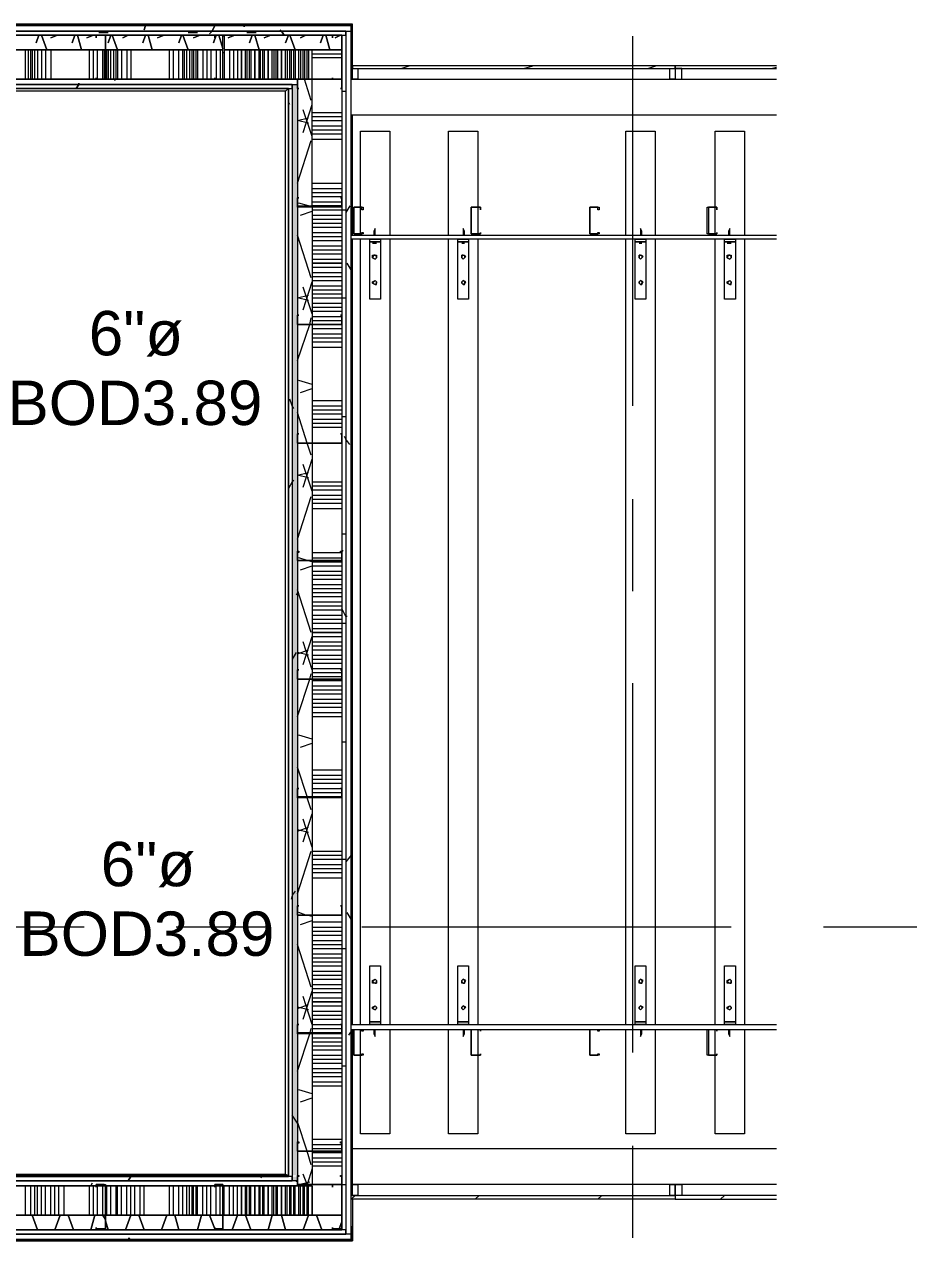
# Model space of a CAD drawing. Header units: metres. Extents: x 29 to 268, y -7 to 151.
# Drawn here: x 90.62 to 93.685, y 42.131 to 46.311 of the extents above; entities that cross this region are included whole.
import ezdxf

# ---------------------------------------------------------------- set-up
doc = ezdxf.new("R2010")
doc.units = ezdxf.units.M
doc.layers.add('PDF2_Geometry', color=7, linetype='Continuous', true_color=0xaaaaaa)
doc.layers.add('PDF2_Solid Fills', color=7, linetype='Continuous', true_color=0xffffff)
doc.layers.add('PDF2_Text', color=7, linetype='Continuous')
doc.styles.add('PDF Helvetica', font='')
doc.styles.get('PDF Helvetica').set_extended_font_data('Helvetica')

msp = doc.modelspace()

# ---------------------------------------------------------------- hatches: boundary and pattern name
at = {"layer": 'PDF2_Solid Fills', "lineweight": 0, "transparency": 33554559}
h = msp.add_hatch(color=256, dxfattribs=at)
h.paths.add_polyline_path([(91.5586, 42.355), (91.5586, 46.1042), (91.5403, 46.1042), (91.5403, 42.355)])
h.paths.add_polyline_path([(91.5586, 42.3505), (91.5403, 42.3505), (91.5403, 42.3367), (91.5586, 42.3367)])

# ---------------------------------------------------------------- linework, layer by layer
at = {"layer": 'PDF2_Geometry', "lineweight": 0}
for points in [[(88.9278, 46.306), (88.6344, 46.306), (88.9278, 46.306), (88.9278, 46.3106), (88.6299, 46.3106), (88.6344, 46.306), (88.639, 46.306), (91.742, 46.306), (91.742, 46.1226), (93.204, 46.1226)], [(91.7466, 46.1684), (91.7466, 46.1593), (92.8558, 46.1593), (92.8558, 46.1684), (91.7466, 46.1684), (91.7466, 46.3106), (89.9407, 46.3106), (89.9407, 46.306), (88.9278, 46.306), (88.9278, 46.3106), (88.6299, 46.3106), (88.6344, 46.306), (88.6344, 46.2876), (88.639, 46.2876)], [(91.742, 46.306), (88.6344, 46.306), (91.742, 46.306)], [(88.6528, 46.2876), (91.7236, 46.2876), (91.7236, 46.2738), (91.7236, 46.0905), (91.7236, 42.355), (91.7236, 42.1672), (91.7236, 42.1534), (88.6528, 42.1534)], [(88.6666, 46.2738), (91.7099, 46.2738), (88.6666, 46.2738)], [(91.742, 42.1809), (91.742, 42.1351), (91.742, 42.1534), (91.742, 42.355), (91.742, 46.0905), (91.742, 46.2876), (91.742, 46.306), (89.9407, 46.306)], [(91.742, 46.0905), (91.742, 46.2876)], [(91.742, 46.2876), (91.742, 46.2876)], [(90.8666, 46.2647), (90.8666, 46.2647)], [(91.2745, 46.2647), (91.2745, 46.2647)], [(91.6778, 46.2647), (91.6778, 46.2647)], [(92.7093, 46.2693), (92.7093, 44.9997)], [(91.302, 46.2234), (90.8986, 46.2234), (90.4907, 46.2234), (90.037, 46.2234), (89.6794, 46.2234), (89.2761, 46.2234)], [(90.8666, 46.1226), (90.4907, 46.1226), (90.8666, 46.1226), (90.4907, 46.1226), (90.4907, 46.2234)], [(90.6236, 46.1226), (90.6236, 46.2234)], [(90.6328, 46.2234), (90.6328, 46.1226)], [(90.642, 46.1226), (90.642, 46.2234)], [(90.6466, 46.2234), (90.6466, 46.1226)], [(90.6557, 46.1226), (90.6557, 46.2234)], [(90.6649, 46.2234), (90.6649, 46.1226)], [(90.6786, 46.2234), (90.6786, 46.1226)], [(90.6924, 46.2234), (90.6924, 46.1226)], [(90.7108, 46.2234), (90.7108, 46.1226)], [(90.8436, 46.1226), (90.8436, 46.2234)], [(90.8574, 46.1226), (90.8574, 46.2234)], [(90.8712, 46.1226), (90.8712, 46.2234)], [(90.8895, 46.1226), (90.8895, 46.2234)], [(90.894, 46.2234), (90.894, 46.1226)], [(90.9032, 46.1226), (90.9032, 46.2234)], [(90.9078, 46.2234), (90.9078, 46.1226)], [(90.917, 46.1226), (90.917, 46.2234)], [(90.9262, 46.2234), (90.9262, 46.1226)], [(90.9353, 46.1226), (90.9353, 46.2234)], [(90.9399, 46.2234), (90.9399, 46.1226)], [(90.9536, 46.2234), (90.9536, 46.1226)], [(90.972, 46.2234), (90.972, 46.1226)], [(90.9858, 46.2234), (90.9858, 46.1226)], [(91.1186, 46.1226), (91.1186, 46.2234)], [(91.1324, 46.1226), (91.1324, 46.2234)], [(91.1508, 46.1226), (91.1508, 46.2234)], [(91.1645, 46.1226), (91.1645, 46.2234)], [(91.169, 46.2234), (91.169, 46.1226)], [(91.1782, 46.1226), (91.1782, 46.2234)], [(91.1874, 46.2234), (91.1874, 46.1226)], [(91.1966, 46.1226), (91.1966, 46.2234)], [(91.2012, 46.2234), (91.2012, 46.1226)], [(91.2103, 46.1226), (91.2103, 46.2234)], [(91.2149, 46.2234), (91.2149, 46.1226)], [(91.2332, 46.2234), (91.2332, 46.1226)], [(91.247, 46.2234), (91.247, 46.1226)], [(91.2608, 46.2234), (91.2608, 46.1226)], [(91.279, 46.2234), (91.279, 46.1226)], [(91.2928, 46.2234), (91.2928, 46.1226)], [(91.302, 46.1226), (91.609, 46.1226), (91.609, 46.2234), (91.3066, 46.2234), (91.7099, 46.2234)], [(91.7099, 45.6872), (91.609, 45.6872), (91.609, 46.0905), (91.609, 46.1226), (91.609, 46.2234), (91.7099, 46.2234), (91.609, 46.2234), (91.3066, 46.2234), (91.3066, 46.1226)], [(91.3249, 46.2234), (91.3249, 46.1226)], [(91.3386, 46.2234), (91.3386, 46.1226)], [(91.3524, 46.2234), (91.3524, 46.1226)], [(91.3799, 46.1226), (91.3799, 46.2234)], [(91.3845, 46.2234), (91.3845, 46.1226)], [(91.3936, 46.1226), (91.3936, 46.2234)], [(91.3982, 46.2234), (91.3982, 46.1226)], [(91.4258, 46.1226), (91.4258, 46.2234)], [(91.4303, 46.2234), (91.4303, 46.1226)], [(91.4395, 46.1226), (91.4395, 46.2234)], [(91.444, 46.2234), (91.444, 46.1226)], [(91.4578, 46.1226), (91.4578, 46.2234)], [(91.4716, 46.1226), (91.4716, 46.2234)], [(91.4762, 46.2234), (91.4762, 46.1226)], [(91.4853, 46.1226), (91.4853, 46.2234)], [(91.4899, 46.2234), (91.4899, 46.1226)], [(91.5174, 46.1226), (91.5174, 46.2234)], [(91.522, 46.2234), (91.522, 46.1226)], [(91.5312, 46.1226), (91.5312, 46.2234)], [(91.5358, 46.2234), (91.5358, 46.1226)], [(91.5449, 46.1226), (91.5449, 46.2234)], [(91.5495, 46.2234), (91.5495, 46.1226)], [(91.5632, 46.1226), (91.5632, 46.2234)], [(91.5678, 46.2234), (91.5678, 46.1226)], [(91.577, 46.1226), (91.577, 46.2234)], [(91.5816, 46.2234), (91.5816, 46.1226)], [(91.5907, 46.1226), (91.5907, 46.2234)], [(91.5953, 46.2234), (91.5953, 46.1226)], [(91.609, 46.2097), (91.7099, 46.2097)], [(91.609, 46.196), (91.7099, 46.196)], [(91.9436, 46.1684), (91.9162, 46.1593)], [(92.3699, 46.1684), (92.3382, 46.1593)], [(92.7917, 46.1684), (92.764, 46.1593)], [(93.2038, 46.1684), (92.8558, 46.1684), (92.8558, 46.1593), (92.8558, 46.1226), (92.8787, 46.1226), (92.8787, 46.1593), (92.8558, 46.1593), (93.2038, 46.1593)], [(93.1858, 46.1593), (93.2038, 46.1639)], [(88.8361, 46.1226), (88.8224, 46.1226), (88.8224, 46.1042), (91.5586, 46.1042)], [(90.8666, 46.1272), (90.8666, 46.1272)], [(90.8986, 46.1226), (90.8986, 46.1226)], [(90.8986, 46.1226), (90.8986, 46.1226)], [(91.2745, 46.1226), (90.8986, 46.1226)], [(91.2745, 46.1272), (91.2745, 46.1272)], [(91.302, 46.1226), (91.302, 46.1226)], [(91.6778, 46.1272), (91.6778, 46.1272)], [(91.7099, 46.1226), (91.7099, 46.1226)], [(91.7099, 46.1226), (91.7099, 46.1226)], [(91.7099, 46.1226), (91.7099, 46.0905), (91.7099, 42.355), (91.7099, 42.3184)], [(89.9407, 46.0905), (91.5266, 46.0905), (91.5174, 46.0814), (89.9407, 46.0814), (89.9407, 46.0905), (91.5266, 46.0905), (88.8544, 46.0905), (88.8544, 44.4222), (88.6344, 44.4222), (88.6344, 44.0922), (88.639, 44.0922), (88.639, 42.1351), (88.6344, 42.1351), (88.6344, 44.0922)], [(91.5266, 42.355), (91.5266, 42.3505), (88.8544, 42.3505), (88.8544, 42.355), (88.8544, 44.0922), (88.8361, 44.0922), (88.8361, 44.4222), (88.8361, 46.0905), (88.8361, 46.1042), (91.5403, 46.1042), (91.5403, 46.0905), (91.5403, 42.355), (91.5403, 42.3505), (91.5403, 42.3367), (88.8361, 42.3367), (88.8361, 42.3505), (88.8361, 42.355), (88.8361, 44.0922), (88.8224, 44.0922)], [(91.5266, 42.3505), (91.5266, 42.355), (91.5266, 46.0905), (91.5266, 42.355), (88.8544, 42.355), (88.8544, 46.0905), (88.8544, 42.355), (88.859, 42.3596), (91.5174, 42.3596), (91.5174, 46.0814), (89.9407, 46.0814), (89.9407, 46.0905), (88.9278, 46.0905), (88.9278, 46.0814), (88.9278, 46.0905), (88.8544, 46.0905), (88.859, 46.0814), (88.8544, 46.0905), (88.9278, 46.0905)], [(88.8544, 46.0905), (91.5266, 46.0905), (88.8544, 46.0905)], [(91.5266, 46.0905), (91.5266, 46.0905)], [(91.5266, 46.0905), (91.5266, 46.0905)], [(91.5586, 46.0905), (91.5586, 45.7147)], [(91.5632, 46.0905), (91.5632, 46.0905)], [(91.7053, 46.0905), (91.7053, 46.0905)], [(91.609, 46.008), (91.7099, 46.008)], [(91.609, 45.9943), (91.7099, 45.9943)], [(91.609, 45.9805), (91.7099, 45.9805)], [(93.204, 45.9988), (91.742, 45.9988), (91.742, 45.5864), (93.204, 45.5864)], [(91.7466, 45.5864), (91.7466, 45.9988)], [(91.609, 45.9622), (91.7099, 45.9622)], [(91.609, 45.9484), (91.7099, 45.9484)], [(91.774, 45.591), (91.774, 45.6826), (91.774, 45.9438), (91.8749, 45.9438), (91.8749, 45.5864)], [(92.0766, 45.5864), (92.0766, 45.9438), (92.1774, 45.9438), (92.1774, 45.6826), (92.1774, 45.591)], [(92.6864, 45.5864), (92.6864, 45.9438), (92.7869, 45.9438), (92.7869, 45.5864)], [(92.9934, 45.591), (92.9934, 45.6826), (92.9934, 45.9438), (93.094, 45.9438), (93.094, 45.5864)], [(91.609, 45.9347), (91.7099, 45.9347)], [(91.609, 45.9164), (91.7099, 45.9164)], [(91.609, 45.7651), (91.7099, 45.7651)], [(91.609, 45.7468), (91.7099, 45.7468)], [(91.609, 45.733), (91.7099, 45.733)], [(91.5632, 45.7147), (91.5632, 45.7147)], [(91.609, 45.7193), (91.7099, 45.7193)], [(91.609, 45.701), (91.7099, 45.701)], [(91.7053, 45.7147), (91.7053, 45.7147)], [(91.5586, 45.6872), (91.5586, 45.6872)], [(91.5586, 45.6872), (91.5586, 45.3114)], [(91.609, 45.6826), (91.609, 45.2792), (91.609, 44.8714), (91.609, 44.468), (91.609, 44.0601), (91.609, 43.6568), (91.7099, 43.6568)], [(91.609, 45.6734), (91.7099, 45.6734)], [(91.609, 45.6551), (91.7099, 45.6551)], [(91.7099, 45.6872), (91.7099, 45.6872)], [(92.1866, 45.6734), (92.1866, 45.6734)], [(92.9982, 45.6734), (92.9982, 45.6734)], [(91.609, 45.6414), (91.7099, 45.6414)], [(91.609, 45.6276), (91.7099, 45.6276)], [(91.609, 45.6139), (91.7099, 45.6139)], [(91.8245, 45.5864), (91.8245, 45.6001), (91.8245, 45.6093), (91.8199, 45.6001), (91.8199, 45.5864)], [(92.1316, 45.5864), (92.1316, 45.6001), (92.127, 45.6093), (92.127, 45.6001), (92.127, 45.5864)], [(92.741, 45.5864), (92.741, 45.6001), (92.7363, 45.6093), (92.7363, 45.6001), (92.7363, 45.5864)], [(93.0434, 45.5864), (93.0434, 45.6001), (93.0434, 45.6093), (93.0393, 45.6001), (93.0393, 45.5864)], [(91.609, 45.5955), (91.7099, 45.5955)], [(91.609, 45.5818), (91.7099, 45.5818)], [(91.609, 45.568), (91.7099, 45.568)], [(93.204, 45.5726), (91.7466, 45.5726), (91.742, 45.5726), (91.742, 45.5864)], [(91.742, 45.5726), (91.742, 42.873)], [(91.7466, 42.873), (91.7466, 45.5726)], [(91.7512, 45.591), (91.7512, 45.591)], [(91.7512, 45.591), (91.7512, 45.591)], [(91.774, 42.873), (91.774, 45.5726)], [(91.8199, 45.5634), (91.8153, 45.5634)], [(91.8199, 45.6001), (91.8245, 45.6001)], [(91.8245, 45.6001), (91.8245, 45.6001)], [(91.829, 45.5634), (91.829, 45.5634)], [(91.8749, 45.5726), (91.8749, 42.873)], [(92.0766, 42.873), (92.0766, 45.5726)], [(92.1224, 45.5634), (92.1224, 45.5634)], [(92.127, 45.6001), (92.1316, 45.6001)], [(92.127, 45.6001), (92.127, 45.6001)], [(92.1362, 45.5634), (92.1316, 45.5634)], [(92.1774, 45.5726), (92.1774, 42.873)], [(92.1866, 45.5955), (92.1866, 45.5955)], [(92.5622, 45.591), (92.5622, 45.591)], [(92.5622, 45.591), (92.5622, 45.591)], [(92.6864, 42.873), (92.6864, 45.5726)], [(92.7323, 45.5634), (92.7323, 45.5634)], [(92.7363, 45.6001), (92.741, 45.6001)], [(92.7363, 45.6001), (92.7363, 45.6001)], [(92.7458, 45.5634), (92.741, 45.5634)], [(92.7869, 45.5726), (92.7869, 42.873)], [(92.9705, 45.591), (92.9705, 45.591)], [(92.9934, 42.873), (92.9934, 45.5726)], [(92.9982, 45.5955), (92.9982, 45.5955)], [(93.0393, 45.5634), (93.0346, 45.5634)], [(93.0393, 45.6001), (93.0434, 45.6001)], [(93.0434, 45.6001), (93.0434, 45.6001)], [(93.0481, 45.5634), (93.0481, 45.5634)], [(93.094, 45.5726), (93.094, 42.873)], [(91.609, 45.5497), (91.7099, 45.5497)], [(91.609, 45.536), (91.7099, 45.536)], [(91.609, 45.5222), (91.7099, 45.5222)], [(91.609, 45.5038), (91.7099, 45.5038)], [(91.609, 45.4764), (91.7099, 45.4764)], [(91.609, 45.458), (91.7099, 45.458)], [(91.609, 45.4443), (91.7099, 45.4443)], [(91.609, 45.4305), (91.7099, 45.4305)], [(91.609, 45.4122), (91.7099, 45.4122)], [(91.609, 45.3984), (91.7099, 45.3984)], [(91.609, 45.3847), (91.7099, 45.3847)], [(91.609, 45.371), (91.7099, 45.371)], [(91.609, 45.3526), (91.7099, 45.3526)], [(91.609, 45.3389), (91.7099, 45.3389)], [(91.609, 45.3251), (91.7099, 45.3251)], [(91.5586, 45.2792), (91.5586, 45.2792)], [(91.5586, 45.2792), (91.5586, 45.2792)], [(91.5586, 45.2792), (91.5586, 44.9034)], [(91.5632, 45.3114), (91.5632, 45.3114)], [(91.609, 45.3068), (91.7099, 45.3068)], [(91.609, 45.293), (91.7099, 45.293)], [(91.7053, 45.3114), (91.7053, 45.3114)], [(91.7099, 45.2792), (91.7099, 45.2792)], [(91.7099, 45.2792), (91.7099, 45.2792)], [(91.7099, 45.2792), (91.7099, 45.2792)], [(91.609, 45.2655), (91.7099, 45.2655)], [(91.609, 45.2472), (91.7099, 45.2472)], [(91.609, 45.2334), (91.7099, 45.2334)], [(91.609, 45.2197), (91.7099, 45.2197)], [(91.609, 45.2014), (91.7099, 45.2014)], [(91.609, 45.018), (91.7099, 45.018)], [(91.609, 44.9997), (91.7099, 44.9997)], [(91.609, 44.986), (91.7099, 44.986)], [(91.609, 44.9722), (91.7099, 44.9722)], [(91.609, 44.9538), (91.7099, 44.9538)], [(91.609, 44.9401), (91.7099, 44.9401)], [(91.5632, 44.9034), (91.5632, 44.9034)], [(91.609, 44.9264), (91.7099, 44.9264)], [(91.7053, 44.9034), (91.7053, 44.9034)], [(91.5586, 44.8759), (91.5586, 44.4955)], [(91.609, 44.7384), (91.7099, 44.7384)], [(91.609, 44.7246), (91.7099, 44.7246)], [(91.609, 44.7109), (91.7099, 44.7109)], [(91.609, 44.6926), (91.7099, 44.6926)], [(91.609, 44.6788), (91.7099, 44.6788)], [(91.609, 44.6651), (91.7099, 44.6651)], [(91.609, 44.6468), (91.7099, 44.6468)], [(92.7093, 44.6788), (92.7093, 44.3626)], [(91.609, 44.4955), (91.7099, 44.4955)], [(91.609, 44.4772), (91.7099, 44.4772)], [(91.5586, 44.468), (91.5586, 44.468)], [(91.5586, 44.468), (91.5586, 44.468)], [(91.5586, 44.468), (91.5586, 44.0922)], [(91.609, 44.4634), (91.7099, 44.4634)], [(91.609, 44.4496), (91.7099, 44.4496)], [(91.7099, 44.468), (91.7099, 44.468)], [(91.7099, 44.468), (91.7099, 44.468)], [(91.5586, 42.3367), (88.8224, 42.3367), (88.8224, 42.3184), (91.5586, 42.3184), (91.5586, 42.323), (91.5586, 42.3184), (91.609, 42.3184), (91.5586, 42.3184), (88.8224, 42.3184), (88.8224, 42.3367), (88.8224, 42.355), (88.8224, 44.0922), (88.8224, 44.4222), (88.8361, 44.4222)], [(91.609, 44.4314), (91.7099, 44.4314)], [(91.609, 44.4176), (91.7099, 44.4176)], [(91.609, 44.4038), (91.7099, 44.4038)], [(91.609, 44.3855), (91.7099, 44.3855)], [(91.609, 44.3718), (91.7099, 44.3718)], [(91.609, 44.358), (91.7099, 44.358)], [(91.609, 44.3443), (91.7099, 44.3443)], [(91.609, 44.3259), (91.7099, 44.3259)], [(91.609, 44.3122), (91.7099, 44.3122)], [(91.609, 44.2984), (91.7099, 44.2984)], [(91.609, 44.2801), (91.7099, 44.2801)], [(91.609, 44.2664), (91.7099, 44.2664)], [(91.609, 44.2526), (91.7099, 44.2526)], [(91.609, 44.2343), (91.7099, 44.2343)], [(91.609, 44.2068), (91.7099, 44.2068)], [(91.609, 44.1884), (91.7099, 44.1884)], [(91.609, 44.1746), (91.7099, 44.1746)], [(91.609, 44.1609), (91.7099, 44.1609)], [(91.609, 44.1426), (91.7099, 44.1426)], [(91.609, 44.1288), (91.7099, 44.1288)], [(91.609, 44.1151), (91.7099, 44.1151)], [(88.6666, 42.1672), (91.7099, 42.1672), (91.7099, 42.1717), (91.7099, 42.1672), (88.6666, 42.1672), (88.6528, 42.1672), (88.6528, 44.0922), (88.6666, 44.0922), (88.6666, 44.0601), (88.6666, 43.6568)], [(91.5586, 44.0647), (91.5586, 43.6843)], [(91.5632, 44.0922), (91.5632, 44.0922)], [(91.609, 44.0968), (91.7099, 44.0968)], [(91.609, 44.083), (91.7099, 44.083)], [(91.609, 44.0693), (91.7099, 44.0693)], [(91.7053, 44.0922), (91.7053, 44.0922)], [(91.609, 44.0555), (91.7099, 44.0555)], [(91.609, 44.0372), (91.7099, 44.0372)], [(91.609, 44.0234), (91.7099, 44.0234)], [(92.7093, 44.0464), (92.7093, 42.7768)], [(91.609, 44.0096), (91.7099, 44.0096)], [(91.609, 43.9914), (91.7099, 43.9914)], [(91.609, 43.9776), (91.7099, 43.9776)], [(91.609, 43.9639), (91.7099, 43.9639)], [(91.609, 43.9455), (91.7099, 43.9455)], [(91.609, 43.9318), (91.7099, 43.9318)], [(91.609, 43.7484), (91.7099, 43.7484)], [(91.609, 43.73), (91.7099, 43.73)], [(91.5632, 43.6843), (91.5632, 43.6843)], [(91.609, 43.7163), (91.7099, 43.7163)], [(91.609, 43.7026), (91.7099, 43.7026)], [(91.609, 43.6843), (91.7099, 43.6843)], [(91.7053, 43.6843), (91.7053, 43.6843)], [(91.5586, 43.6568), (91.5586, 43.6568)], [(91.5586, 43.6568), (91.5586, 43.2809)], [(91.609, 43.6705), (91.7099, 43.6705)], [(91.609, 43.6522), (91.609, 43.2488), (91.609, 42.8409), (91.609, 42.4376), (91.609, 42.355), (91.609, 42.323)], [(91.7099, 43.6568), (91.7099, 43.6568)], [(91.609, 43.4688), (91.7099, 43.4688)], [(91.609, 43.455), (91.7099, 43.455)], [(91.609, 43.4413), (91.7099, 43.4413)], [(91.609, 43.423), (91.7099, 43.423)], [(91.609, 43.4093), (91.7099, 43.4093)], [(91.609, 43.3955), (91.7099, 43.3955)], [(91.609, 43.3772), (91.7099, 43.3772)], [(91.5632, 43.2809), (91.5632, 43.2809)], [(91.7053, 43.2809), (91.7053, 43.2809)], [(91.5586, 43.2488), (91.5586, 43.2488)], [(91.5586, 43.2488), (91.5586, 43.2488)], [(91.5586, 43.2488), (91.5586, 42.873)], [(91.609, 43.2259), (91.7099, 43.2259)], [(91.7099, 43.2488), (91.7099, 43.2488)], [(91.7099, 43.2488), (91.7099, 43.2488)], [(90.8253, 43.2076), (89.5557, 43.2076)], [(91.4624, 43.2076), (91.1416, 43.2076)], [(91.609, 43.2076), (91.7099, 43.2076)], [(91.609, 43.1938), (91.7099, 43.1938)], [(91.609, 43.18), (91.7099, 43.18)], [(93.0481, 43.2076), (91.7786, 43.2076)], [(93.6852, 43.2076), (93.3646, 43.2076)], [(91.609, 43.1618), (91.7099, 43.1618)], [(91.609, 43.148), (91.7099, 43.148)], [(91.609, 43.1343), (91.7099, 43.1343)], [(91.609, 43.1159), (91.7099, 43.1159)], [(91.609, 43.1022), (91.7099, 43.1022)], [(91.609, 43.0884), (91.7099, 43.0884)], [(91.609, 43.0746), (91.7099, 43.0746)], [(91.609, 43.0563), (91.7099, 43.0563)], [(91.609, 43.0426), (91.7099, 43.0426)], [(91.609, 43.0288), (91.7099, 43.0288)], [(91.609, 43.0105), (91.7099, 43.0105)], [(91.609, 42.9968), (91.7099, 42.9968)], [(91.609, 42.983), (91.7099, 42.983)], [(91.609, 42.9647), (91.7099, 42.9647)], [(91.609, 42.9372), (91.7099, 42.9372)], [(91.609, 42.9188), (91.7099, 42.9188)], [(91.609, 42.905), (91.7099, 42.905)], [(91.609, 42.8913), (91.7099, 42.8913)], [(91.5586, 42.8455), (91.5586, 42.8455)], [(91.5586, 42.8455), (91.5586, 42.4697)], [(91.5632, 42.873), (91.5632, 42.873)], [(91.609, 42.873), (91.7099, 42.873)], [(91.609, 42.8593), (91.7099, 42.8593)], [(91.609, 42.8455), (91.7099, 42.8455)], [(91.7053, 42.873), (91.7053, 42.873)], [(91.7099, 42.8455), (91.7099, 42.8455)], [(93.204, 42.8547), (91.742, 42.8547), (91.742, 42.873), (91.7466, 42.873), (93.204, 42.873)], [(91.742, 42.8547), (91.742, 42.5109)], [(91.7466, 42.4467), (91.7466, 42.8547)], [(91.7512, 42.8547), (91.7512, 42.8547)], [(91.7512, 42.8547), (91.7512, 42.8547)], [(91.8749, 42.8547), (91.8749, 42.4972), (91.774, 42.4972), (91.774, 42.7676), (91.774, 42.8547)], [(91.7832, 42.8547), (91.7832, 42.8501), (91.7786, 42.8501), (91.7786, 42.8547)], [(91.8153, 42.8822), (91.8199, 42.8822)], [(91.8199, 42.8547), (91.8199, 42.8409), (91.8245, 42.8318), (91.8245, 42.8409), (91.8245, 42.8547)], [(91.829, 42.8822), (91.829, 42.8822)], [(92.1774, 42.8547), (92.1774, 42.7676), (92.1774, 42.4972), (92.0766, 42.4972), (92.0766, 42.8547)], [(92.1224, 42.8822), (92.1224, 42.8822)], [(92.127, 42.8547), (92.127, 42.8409), (92.127, 42.8318), (92.1316, 42.8409), (92.1316, 42.8547)], [(92.1316, 42.8822), (92.1362, 42.8822)], [(92.1545, 42.8547), (92.1545, 42.8547)], [(92.1545, 42.8547), (92.1545, 42.8547)], [(92.1866, 42.8501), (92.1866, 42.8501)], [(92.5622, 42.8547), (92.5622, 42.8547)], [(92.5622, 42.8547), (92.5622, 42.8547)], [(92.5946, 42.8547), (92.5946, 42.8501), (92.5899, 42.8501), (92.5899, 42.8547)], [(92.7869, 42.8547), (92.7869, 42.4972), (92.6864, 42.4972), (92.6864, 42.8547)], [(92.7323, 42.8822), (92.7323, 42.8822)], [(92.7363, 42.8547), (92.7363, 42.8409), (92.7363, 42.8318), (92.741, 42.8409), (92.741, 42.8547)], [(92.741, 42.8822), (92.7458, 42.8822)], [(92.9658, 42.8547), (92.9658, 42.8547)], [(92.9705, 42.8547), (92.9705, 42.7676), (92.9982, 42.7676), (92.9982, 42.7722), (92.9982, 42.7676), (92.9705, 42.7676), (92.9658, 42.7676), (92.9658, 42.8547)], [(92.9705, 42.8547), (92.9705, 42.8547)], [(93.094, 42.8547), (93.094, 42.4972), (92.9934, 42.4972), (92.9934, 42.7676), (92.9934, 42.8547)], [(92.9982, 42.8501), (92.9982, 42.8501)], [(93.0346, 42.8822), (93.0393, 42.8822)], [(93.0393, 42.8547), (93.0393, 42.8409), (93.0434, 42.8318), (93.0434, 42.8409), (93.0434, 42.8547)], [(93.0481, 42.8822), (93.0481, 42.8822)], [(91.609, 42.8272), (91.7099, 42.8272)], [(91.609, 42.8134), (91.7099, 42.8134)], [(91.8245, 42.8409), (91.8199, 42.8409)], [(92.1316, 42.8409), (92.127, 42.8409)], [(92.741, 42.8409), (92.7363, 42.8409)], [(93.0434, 42.8409), (93.0393, 42.8409)], [(91.609, 42.7996), (91.7099, 42.7996)], [(91.609, 42.7859), (91.7099, 42.7859)], [(91.609, 42.7676), (91.7099, 42.7676)], [(91.7512, 42.7676), (91.7512, 42.7676)], [(91.7512, 42.7676), (91.7512, 42.7676)], [(92.1866, 42.7722), (92.1866, 42.7722)], [(92.5622, 42.7676), (92.5622, 42.7676)], [(92.5622, 42.7676), (92.5622, 42.7676)], [(92.9705, 42.7676), (92.9705, 42.7676)], [(92.9982, 42.7722), (92.9982, 42.7722)], [(91.609, 42.7538), (91.7099, 42.7538)], [(91.609, 42.7401), (91.7099, 42.7401)], [(91.609, 42.7218), (91.7099, 42.7218)], [(91.609, 42.708), (91.7099, 42.708)], [(91.609, 42.6943), (91.7099, 42.6943)], [(91.609, 42.6759), (91.7099, 42.6759)], [(91.609, 42.6622), (91.7099, 42.6622)], [(91.609, 42.4788), (91.7099, 42.4788)], [(91.5586, 42.4376), (91.5586, 42.4376)], [(91.5586, 42.4376), (91.5586, 42.4376)], [(91.5586, 42.4376), (91.5586, 42.355)], [(91.609, 42.4605), (91.7099, 42.4605)], [(91.609, 42.4467), (91.7099, 42.4467)], [(91.609, 42.433), (91.7099, 42.433)], [(91.7099, 42.4376), (91.7099, 42.4376)], [(91.7099, 42.4376), (91.7099, 42.4376)], [(93.204, 42.323), (91.7466, 42.323), (91.7466, 42.4467), (93.204, 42.4467)], [(92.7093, 42.4559), (92.7093, 42.1397)], [(91.609, 42.4147), (91.7099, 42.4147)], [(91.609, 42.4009), (91.7099, 42.4009)], [(91.609, 42.3872), (91.7099, 42.3872)], [(91.742, 42.1534), (91.742, 42.355)], [(89.2761, 42.2176), (89.6794, 42.2176), (90.0874, 42.2176), (90.4907, 42.2176), (90.8986, 42.2176), (91.302, 42.2176), (91.609, 42.2176), (91.609, 42.3184), (88.8132, 42.3184)], [(90.6236, 42.2176), (90.6236, 42.3184)], [(90.642, 42.2176), (90.642, 42.3184)], [(90.6557, 42.2176), (90.6557, 42.3184)], [(90.6649, 42.2176), (90.6649, 42.3184)], [(90.6786, 42.2176), (90.6786, 42.3184)], [(90.6924, 42.2176), (90.6924, 42.3184)], [(90.7108, 42.2176), (90.7108, 42.3184)], [(90.7245, 42.2176), (90.7245, 42.3184)], [(90.7382, 42.2176), (90.7382, 42.3184)], [(90.7566, 42.2176), (90.7566, 42.3184)], [(90.8436, 42.2176), (90.8436, 42.3184)], [(90.8574, 42.2176), (90.8574, 42.3184)], [(90.8666, 42.3139), (90.8666, 42.3139)], [(90.8712, 42.2176), (90.8712, 42.3184)], [(90.8895, 42.2176), (90.8895, 42.3184)], [(90.9032, 42.2176), (90.9032, 42.3184)], [(90.917, 42.2176), (90.917, 42.3184)], [(90.9353, 42.2176), (90.9353, 42.3184)], [(90.9399, 42.2176), (90.9399, 42.3184)], [(90.9536, 42.2176), (90.9536, 42.3184)], [(90.972, 42.2176), (90.972, 42.3184)], [(90.9858, 42.2176), (90.9858, 42.3184)], [(90.9995, 42.2176), (90.9995, 42.3184)], [(91.0178, 42.2176), (91.0178, 42.3184)], [(91.0316, 42.2176), (91.0316, 42.3184)], [(91.1186, 42.2176), (91.1186, 42.3184)], [(91.1324, 42.2176), (91.1324, 42.3184)], [(91.1508, 42.2176), (91.1508, 42.3184)], [(91.1645, 42.2176), (91.1645, 42.3184)], [(91.1782, 42.2176), (91.1782, 42.3184)], [(91.1874, 42.2176), (91.1874, 42.3184)], [(91.1966, 42.2176), (91.1966, 42.3184)], [(91.2012, 42.2176), (91.2012, 42.3184)], [(91.2103, 42.2176), (91.2103, 42.3184)], [(91.2149, 42.2176), (91.2149, 42.3184)], [(91.2332, 42.2176), (91.2332, 42.3184)], [(91.247, 42.2176), (91.247, 42.3184)], [(91.2608, 42.2176), (91.2608, 42.3184)], [(91.2745, 42.3139), (91.2745, 42.3139)], [(91.279, 42.2176), (91.279, 42.3184)], [(91.2928, 42.2176), (91.2928, 42.3184)], [(91.3066, 42.2176), (91.3066, 42.3184)], [(91.3249, 42.2176), (91.3249, 42.3184)], [(91.3386, 42.2176), (91.3386, 42.3184)], [(91.3524, 42.2176), (91.3524, 42.3184)], [(91.3799, 42.2176), (91.3799, 42.3184)], [(91.3845, 42.2176), (91.3845, 42.3184)], [(91.3936, 42.2176), (91.3936, 42.3184)], [(91.3982, 42.2176), (91.3982, 42.3184)], [(91.4258, 42.2176), (91.4258, 42.3184)], [(91.4303, 42.2176), (91.4303, 42.3184)], [(91.4395, 42.2176), (91.4395, 42.3184)], [(91.444, 42.2176), (91.444, 42.3184)], [(91.4578, 42.2176), (91.4578, 42.3184)], [(91.4716, 42.2176), (91.4716, 42.3184)], [(91.4762, 42.2176), (91.4762, 42.3184)], [(91.4853, 42.2176), (91.4853, 42.3184)], [(91.4899, 42.2176), (91.4899, 42.3184)], [(91.5174, 42.2176), (91.5174, 42.3184)], [(91.522, 42.2176), (91.522, 42.3184)], [(91.5312, 42.2176), (91.5312, 42.3184)], [(91.5358, 42.2176), (91.5358, 42.3184)], [(91.5449, 42.2176), (91.5449, 42.3184)], [(91.5495, 42.2176), (91.5495, 42.3184)], [(91.5586, 42.323), (91.5586, 42.323)], [(91.5586, 42.323), (91.5586, 42.323)], [(91.5632, 42.2176), (91.5632, 42.3184)], [(91.5678, 42.2176), (91.5678, 42.3184)], [(91.577, 42.2176), (91.577, 42.3184)], [(91.5816, 42.2176), (91.5816, 42.3184)], [(91.5907, 42.2176), (91.5907, 42.3184)], [(91.5953, 42.2176), (91.5953, 42.3184)], [(91.609, 42.3184), (91.609, 42.2176), (91.7099, 42.2176)], [(91.6778, 42.3139), (91.6778, 42.3139)], [(91.7099, 42.323), (91.7099, 42.323)], [(91.7099, 42.323), (91.7099, 42.323)], [(91.7466, 42.3413), (91.742, 42.3413), (91.7466, 42.3413)], [(91.7466, 42.2726), (91.7466, 42.1305), (88.6299, 42.1305)], [(91.7558, 42.2863), (91.742, 42.2726)], [(92.182, 42.2863), (92.1682, 42.2726)], [(92.6034, 42.2863), (92.5899, 42.2726)], [(93.2038, 42.2863), (92.8558, 42.2863), (92.8558, 42.2726), (93.2038, 42.2726)], [(93.0252, 42.2863), (93.0117, 42.2726)], [(88.6344, 42.1351), (91.742, 42.1351), (88.6344, 42.1351)], [(90.8666, 42.1763), (90.8666, 42.1763)], [(91.2745, 42.1763), (91.2745, 42.1763)], [(91.302, 42.1717), (91.302, 42.1717)], [(91.302, 42.1717), (91.302, 42.1717)], [(91.6778, 42.1763), (91.6778, 42.1763)], [(91.7099, 42.1717), (91.7099, 42.1717)], [(91.7099, 42.1717), (91.7099, 42.1717)], [(91.742, 42.1534), (91.742, 42.1534)]]:
    msp.add_lwpolyline(points, dxfattribs=at)
for points in [[(88.6344, 42.1351), (91.742, 42.1351), (91.742, 42.355), (91.742, 46.0905), (91.742, 46.306), (88.6344, 46.306), (88.6344, 46.0905), (88.6344, 44.4222), (88.8544, 44.4222), (88.8544, 46.0905), (91.5266, 46.0905), (91.5266, 42.355), (88.8544, 42.355), (88.8544, 44.0922), (88.6344, 44.0922), (88.6344, 42.355)], [(88.639, 46.306), (88.639, 46.2876), (91.742, 46.2876), (91.742, 46.306)], [(88.6528, 46.2876), (88.6528, 46.2738), (91.7236, 46.2738), (91.7236, 46.2876)], [(91.742, 46.306), (89.9407, 46.306), (89.9407, 46.3106), (91.7466, 46.3106)], [(90.8666, 46.2647), (90.8666, 46.2738)], [(90.8986, 46.2738), (90.8986, 46.2693), (90.8986, 46.1226), (90.8666, 46.1226), (90.8666, 46.1272), (90.8666, 46.1226), (90.8986, 46.1226), (90.8986, 46.2693), (90.8986, 46.2738), (90.8666, 46.2738)], [(91.2745, 46.2647), (91.2745, 46.2738)], [(91.302, 46.2738), (91.3066, 46.2693), (91.3066, 46.1226), (91.302, 46.1226), (91.2745, 46.1226), (91.2745, 46.1272), (91.2745, 46.1226), (91.302, 46.1226), (91.302, 46.2693), (91.302, 46.2738), (91.2745, 46.2738)], [(91.6778, 46.2647), (91.6778, 46.2738)], [(91.7099, 46.2738), (91.7099, 46.2693), (91.7099, 46.1226), (91.6778, 46.1226), (91.6778, 46.1272), (91.6778, 46.1226), (91.7099, 46.1226), (91.7099, 46.2693), (91.7099, 46.2738), (91.6778, 46.2738)], [(91.302, 46.2234), (90.8986, 46.2234), (90.4907, 46.2234), (90.037, 46.2234), (89.6794, 46.2234), (89.2761, 46.2234), (89.6794, 46.2234), (90.037, 46.2234), (90.4907, 46.2234), (90.8986, 46.2234)], [(91.3662, 46.2234), (91.3662, 46.1226)], [(91.412, 46.2234), (91.412, 46.1226)], [(91.4578, 46.1226), (91.4578, 46.2234)], [(91.5036, 46.2234), (91.5036, 46.1226)], [(91.7649, 46.1593), (91.7649, 46.1226), (91.7466, 46.1226), (91.7466, 46.1593)], [(92.8558, 46.1593), (92.8558, 46.1226), (92.8376, 46.1226), (92.8376, 46.1593)], [(91.2745, 46.1226), (90.8986, 46.1226)], [(91.302, 46.1226), (91.5586, 46.1226), (91.609, 46.1226), (91.5586, 46.1226)], [(91.5586, 46.118), (91.5586, 46.1226), (91.7099, 46.1226), (91.7099, 46.118), (91.7099, 46.0905), (91.7053, 46.0905), (91.7099, 46.0905), (91.7099, 46.118), (91.7099, 46.1226), (91.5586, 46.1226), (91.5586, 46.118), (91.5586, 46.0905)], [(88.8361, 46.1042), (88.8361, 46.0905), (91.5403, 46.0905), (91.5403, 46.1042)], [(88.859, 42.3596), (88.859, 46.0814), (88.859, 42.3596), (91.5174, 42.3596), (91.5266, 42.355), (88.8544, 42.355)], [(91.5632, 46.0905), (91.5586, 46.0905)], [(91.7099, 45.6872), (91.7099, 45.6826), (91.5586, 45.6826), (91.5586, 45.6872), (91.5586, 45.7147), (91.5632, 45.7147), (91.5586, 45.7147), (91.5586, 45.6872), (91.7099, 45.6872), (91.7099, 45.7147)], [(91.7053, 45.7147), (91.7099, 45.7147)], [(91.7512, 45.591), (91.7512, 45.678), (91.7512, 45.6826), (91.7832, 45.6826), (91.7832, 45.6734), (91.7786, 45.6734), (91.7786, 45.6826), (91.7512, 45.6826), (91.7512, 45.678), (91.7512, 45.591), (91.7786, 45.591), (91.7786, 45.5955), (91.7832, 45.5955), (91.7832, 45.591)], [(92.1591, 45.591), (92.1545, 45.591), (92.1545, 45.678), (92.1545, 45.6826), (92.1591, 45.6826), (92.1866, 45.6826), (92.1866, 45.6734), (92.1866, 45.6826), (92.1591, 45.6826), (92.1545, 45.6826), (92.1545, 45.678), (92.1545, 45.591), (92.1591, 45.591), (92.1866, 45.591)], [(92.5622, 45.591), (92.5622, 45.678), (92.5622, 45.6826), (92.5946, 45.6826), (92.5946, 45.6734), (92.5899, 45.6734), (92.5899, 45.6826), (92.5622, 45.6826), (92.5622, 45.678), (92.5622, 45.591), (92.5899, 45.591), (92.5899, 45.5955), (92.5946, 45.5955), (92.5946, 45.591)], [(92.9705, 45.591), (92.9658, 45.591), (92.9658, 45.678), (92.9658, 45.6826), (92.9705, 45.6826), (92.9982, 45.6826), (92.9982, 45.6734), (92.9982, 45.6826), (92.9705, 45.6826), (92.9705, 45.678), (92.9705, 45.591), (92.9982, 45.591)], [(91.8062, 45.5726), (91.8428, 45.5726), (91.8428, 45.5634), (91.8428, 45.3664), (91.8062, 45.3664), (91.8062, 45.5634)], [(91.8062, 45.5634), (91.8428, 45.5634)], [(91.8245, 45.5634), (91.829, 45.5634), (91.8245, 45.5634), (91.8153, 45.5634)], [(92.1086, 45.5726), (92.1453, 45.5726), (92.1453, 45.5634), (92.1453, 45.3664), (92.1086, 45.3664), (92.1086, 45.5634)], [(92.1086, 45.5634), (92.1453, 45.5634)], [(92.127, 45.5634), (92.1316, 45.5634), (92.1362, 45.5634), (92.1316, 45.5634), (92.127, 45.5634), (92.1224, 45.5634)], [(92.1866, 45.5955), (92.1866, 45.591)], [(92.7181, 45.5726), (92.7552, 45.5726), (92.7552, 45.5634), (92.7552, 45.3664), (92.7181, 45.3664), (92.7181, 45.5634)], [(92.7181, 45.5634), (92.7552, 45.5634)], [(92.7363, 45.5634), (92.741, 45.5634), (92.7458, 45.5634), (92.741, 45.5634), (92.7363, 45.5634), (92.7323, 45.5634)], [(92.9982, 45.5955), (92.9982, 45.591)], [(93.0252, 45.5726), (93.0623, 45.5726), (93.0623, 45.5634), (93.0623, 45.3664), (93.0252, 45.3664), (93.0252, 45.5634)], [(93.0252, 45.5634), (93.0623, 45.5634)], [(93.0434, 45.5634), (93.0481, 45.5634), (93.0434, 45.5634), (93.0393, 45.5634), (93.0346, 45.5634), (93.0393, 45.5634)], [(91.8245, 45.5588), (91.829, 45.5588), (91.8245, 45.5588), (91.8153, 45.5588)], [(92.127, 45.5588), (92.1316, 45.5588), (92.127, 45.5588), (92.1224, 45.5588)], [(92.7363, 45.5588), (92.741, 45.5588), (92.7363, 45.5588), (92.7323, 45.5588)], [(93.0434, 45.5588), (93.0481, 45.5588), (93.0434, 45.5588), (93.0346, 45.5588)], [(91.7099, 45.4901), (91.609, 45.4901)], [(91.8245, 45.5038), (91.829, 45.5084), (91.829, 45.513), (91.8245, 45.5176), (91.8199, 45.5176), (91.8153, 45.5084)], [(91.8245, 45.5176), (91.829, 45.5176), (91.829, 45.5084), (91.8245, 45.5038), (91.8153, 45.5084), (91.8153, 45.5176)], [(92.127, 45.5038), (92.1316, 45.5084), (92.1362, 45.513), (92.127, 45.5176), (92.1224, 45.5176), (92.1224, 45.5084)], [(92.127, 45.5176), (92.1316, 45.5176), (92.1316, 45.5084), (92.127, 45.5038), (92.1224, 45.5084), (92.1224, 45.5176)], [(92.7363, 45.5038), (92.741, 45.5084), (92.7458, 45.513), (92.7363, 45.5176), (92.7323, 45.5176), (92.7323, 45.5084)], [(92.7363, 45.5176), (92.741, 45.5176), (92.741, 45.5084), (92.7363, 45.5038), (92.7323, 45.5084), (92.7323, 45.5176)], [(93.0434, 45.5038), (93.0481, 45.5084), (93.0481, 45.513), (93.0434, 45.5176), (93.0393, 45.5176), (93.0346, 45.5084)], [(93.0434, 45.5176), (93.0481, 45.5176), (93.0481, 45.5084), (93.0434, 45.5038), (93.0346, 45.5084), (93.0346, 45.5176)], [(91.8245, 45.4168), (91.829, 45.4168), (91.829, 45.426), (91.8245, 45.4305), (91.8199, 45.426), (91.8153, 45.4214)], [(91.8245, 45.4305), (91.829, 45.426), (91.829, 45.4214), (91.8245, 45.4168), (91.8153, 45.4214), (91.8153, 45.426)], [(92.127, 45.4168), (92.1316, 45.4168), (92.1362, 45.426), (92.127, 45.4305), (92.1224, 45.426), (92.1224, 45.4214)], [(92.127, 45.4305), (92.1316, 45.426), (92.1316, 45.4214), (92.127, 45.4168), (92.1224, 45.4214), (92.1224, 45.426)], [(92.7363, 45.4168), (92.741, 45.4168), (92.7458, 45.426), (92.7363, 45.4305), (92.7323, 45.426), (92.7323, 45.4214)], [(92.7363, 45.4305), (92.741, 45.426), (92.741, 45.4214), (92.7363, 45.4168), (92.7323, 45.4214), (92.7323, 45.426)], [(93.0434, 45.4168), (93.0481, 45.4168), (93.0481, 45.426), (93.0434, 45.4305), (93.0393, 45.426), (93.0346, 45.4214)], [(93.0434, 45.4305), (93.0481, 45.426), (93.0481, 45.4214), (93.0434, 45.4168), (93.0346, 45.4214), (93.0346, 45.426)], [(91.7099, 45.2792), (91.5586, 45.2792), (91.5586, 45.3114), (91.5632, 45.3114), (91.5586, 45.3114), (91.5586, 45.2792), (91.7099, 45.2792), (91.7099, 45.3114)], [(91.7053, 45.3114), (91.7099, 45.3114)], [(91.7099, 44.8759), (91.7099, 44.8714), (91.5586, 44.8714), (91.5586, 44.8759), (91.5586, 44.9034), (91.5632, 44.9034), (91.5586, 44.9034), (91.5586, 44.8759), (91.5586, 44.8714), (91.7099, 44.8714), (91.7099, 44.8759), (91.7099, 44.9034)], [(91.7053, 44.9034), (91.7099, 44.9034)], [(91.7099, 44.468), (91.5586, 44.468), (91.5586, 44.5001), (91.5632, 44.5001), (91.5632, 44.4955), (91.5586, 44.4955), (91.5586, 44.468), (91.7099, 44.468), (91.7099, 44.4955), (91.7053, 44.4955), (91.7053, 44.5001), (91.7099, 44.5001)], [(91.7099, 44.2205), (91.609, 44.2205)], [(91.7099, 44.0647), (91.7099, 44.0601), (91.5586, 44.0601), (91.5586, 44.0647), (91.5586, 44.0922), (91.5632, 44.0922), (91.5586, 44.0922), (91.5586, 44.0647), (91.5586, 44.0601), (91.7099, 44.0601), (91.7099, 44.0647), (91.7099, 44.0922)], [(91.7053, 44.0922), (91.7099, 44.0922)], [(91.7099, 43.6568), (91.7099, 43.6522), (91.5586, 43.6522), (91.5586, 43.6568), (91.5586, 43.6843), (91.5632, 43.6843), (91.5586, 43.6843), (91.5586, 43.6568), (91.7099, 43.6568), (91.7099, 43.6843)], [(91.7053, 43.6843), (91.7099, 43.6843)], [(91.7099, 43.2488), (91.5586, 43.2488), (91.5586, 43.2809), (91.5632, 43.2809), (91.5586, 43.2809), (91.5586, 43.2488), (91.7099, 43.2488), (91.7099, 43.2809)], [(91.7053, 43.2809), (91.7099, 43.2809)], [(91.8062, 42.873), (91.8062, 42.8822), (91.8062, 43.0746), (91.8428, 43.0746), (91.8428, 42.8822), (91.8428, 42.873)], [(92.1086, 42.873), (92.1086, 42.8822), (92.1086, 43.0746), (92.1453, 43.0746), (92.1453, 42.8822), (92.1453, 42.873)], [(92.7181, 42.873), (92.7181, 42.8822), (92.7181, 43.0746), (92.7552, 43.0746), (92.7552, 42.8822), (92.7552, 42.873)], [(93.0252, 42.873), (93.0252, 42.8822), (93.0252, 43.0746), (93.0623, 43.0746), (93.0623, 42.8822), (93.0623, 42.873)], [(91.8245, 43.0151), (91.829, 43.0151), (91.829, 43.0242), (91.8245, 43.0288), (91.8199, 43.0242), (91.8153, 43.0197)], [(91.8245, 43.0288), (91.829, 43.0242), (91.829, 43.0151), (91.8245, 43.0151), (91.8153, 43.0151), (91.8153, 43.0242)], [(92.127, 43.0151), (92.1316, 43.0151), (92.1362, 43.0242), (92.127, 43.0288), (92.1224, 43.0242), (92.1224, 43.0197)], [(92.127, 43.0288), (92.1316, 43.0242), (92.1316, 43.0151), (92.127, 43.0151), (92.1224, 43.0151), (92.1224, 43.0242)], [(92.7363, 43.0151), (92.741, 43.0151), (92.7458, 43.0242), (92.7363, 43.0288), (92.7323, 43.0242), (92.7323, 43.0197)], [(92.7363, 43.0288), (92.741, 43.0242), (92.741, 43.0151), (92.7363, 43.0151), (92.7323, 43.0151), (92.7323, 43.0242)], [(93.0434, 43.0151), (93.0481, 43.0151), (93.0481, 43.0242), (93.0434, 43.0288), (93.0393, 43.0242), (93.0346, 43.0197)], [(93.0434, 43.0288), (93.0481, 43.0242), (93.0481, 43.0151), (93.0434, 43.0151), (93.0346, 43.0151), (93.0346, 43.0242)], [(91.7099, 42.9509), (91.609, 42.9509)], [(91.8245, 42.9234), (91.829, 42.928), (91.829, 42.9326), (91.8245, 42.9372), (91.8199, 42.9326), (91.8153, 42.928)], [(91.8245, 42.9372), (91.829, 42.9326), (91.829, 42.928), (91.8245, 42.9234), (91.8153, 42.928), (91.8153, 42.9326)], [(92.127, 42.9234), (92.1316, 42.928), (92.1362, 42.9326), (92.127, 42.9372), (92.1224, 42.9326), (92.1224, 42.928)], [(92.127, 42.9372), (92.1316, 42.9326), (92.1316, 42.928), (92.127, 42.9234), (92.1224, 42.928), (92.1224, 42.9326)], [(92.7363, 42.9234), (92.741, 42.928), (92.7458, 42.9326), (92.7363, 42.9372), (92.7323, 42.9326), (92.7323, 42.928)], [(92.7363, 42.9372), (92.741, 42.9326), (92.741, 42.928), (92.7363, 42.9234), (92.7323, 42.928), (92.7323, 42.9326)], [(93.0434, 42.9234), (93.0481, 42.928), (93.0481, 42.9326), (93.0434, 42.9372), (93.0393, 42.9326), (93.0346, 42.928)], [(93.0434, 42.9372), (93.0481, 42.9326), (93.0481, 42.928), (93.0434, 42.9234), (93.0346, 42.928), (93.0346, 42.9326)], [(91.7099, 42.8455), (91.7099, 42.8409), (91.5586, 42.8409), (91.5586, 42.8455), (91.5586, 42.873), (91.5632, 42.873), (91.5586, 42.873), (91.5586, 42.8455), (91.7099, 42.8455), (91.7099, 42.873)], [(91.7053, 42.873), (91.7099, 42.873)], [(91.7512, 42.7676), (91.7786, 42.7676), (91.7786, 42.7722), (91.7832, 42.7722), (91.7832, 42.7676), (91.7512, 42.7676), (91.7512, 42.8547)], [(91.8062, 42.8822), (91.8428, 42.8822)], [(91.8245, 42.8822), (91.829, 42.8822), (91.8245, 42.8822), (91.8153, 42.8822), (91.8245, 42.8822), (91.829, 42.8822), (91.8245, 42.8822), (91.8153, 42.8822)], [(92.1086, 42.8822), (92.1453, 42.8822)], [(92.127, 42.8822), (92.1316, 42.8822), (92.1362, 42.8822), (92.1316, 42.8822), (92.127, 42.8822), (92.1224, 42.8822), (92.127, 42.8822), (92.1316, 42.8822), (92.127, 42.8822), (92.1224, 42.8822)], [(92.1545, 42.7676), (92.1591, 42.7676), (92.1866, 42.7676), (92.1866, 42.7722), (92.1866, 42.7676), (92.1591, 42.7676), (92.1545, 42.7676), (92.1545, 42.8547)], [(92.1866, 42.8501), (92.1866, 42.8547)], [(92.5622, 42.7676), (92.5899, 42.7676), (92.5899, 42.7722), (92.5946, 42.7722), (92.5946, 42.7676), (92.5622, 42.7676), (92.5622, 42.8547)], [(92.7181, 42.8822), (92.7552, 42.8822)], [(92.7363, 42.8822), (92.741, 42.8822), (92.7458, 42.8822), (92.741, 42.8822), (92.7363, 42.8822), (92.7323, 42.8822), (92.7363, 42.8822), (92.741, 42.8822), (92.7363, 42.8822), (92.7323, 42.8822)], [(92.9982, 42.8501), (92.9982, 42.8547)], [(93.0252, 42.8822), (93.0623, 42.8822)], [(93.0434, 42.8822), (93.0481, 42.8822), (93.0434, 42.8822), (93.0393, 42.8822), (93.0346, 42.8822), (93.0393, 42.8822), (93.0434, 42.8822), (93.0481, 42.8822), (93.0434, 42.8822), (93.0346, 42.8822)], [(91.7099, 42.4376), (91.5586, 42.4376), (91.5586, 42.4697), (91.5632, 42.4697), (91.5632, 42.4651), (91.5586, 42.4651), (91.5586, 42.4376), (91.7099, 42.4376), (91.7099, 42.4651), (91.7053, 42.4651), (91.7053, 42.4697), (91.7099, 42.4697)], [(91.742, 42.4284), (91.742, 42.3413), (91.742, 42.4284), (91.742, 42.433), (91.7466, 42.433)], [(88.8361, 42.3367), (91.5403, 42.3367), (91.5403, 42.3505), (88.8361, 42.3505)], [(91.5266, 42.355), (88.8544, 42.355), (88.8544, 42.3505), (91.5266, 42.3505)], [(91.7099, 42.323), (91.5586, 42.323), (91.5586, 42.355), (91.5632, 42.355), (91.5632, 42.3505), (91.5586, 42.3505), (91.5586, 42.323), (91.7099, 42.323), (91.7099, 42.3505), (91.7053, 42.3505), (91.7053, 42.355), (91.7099, 42.355)], [(90.8666, 42.3139), (90.8666, 42.323)], [(90.894, 42.323), (90.8986, 42.323), (90.8986, 42.3184), (90.8986, 42.1717), (90.894, 42.1717), (90.8666, 42.1717), (90.8666, 42.1763), (90.8666, 42.1717), (90.894, 42.1717), (90.8986, 42.1717), (90.8986, 42.3184), (90.894, 42.323), (90.8666, 42.323)], [(91.2745, 42.3139), (91.2745, 42.323)], [(91.302, 42.323), (91.302, 42.3184), (91.302, 42.1717), (91.2745, 42.1717), (91.2745, 42.1763), (91.2745, 42.1717), (91.302, 42.1717), (91.302, 42.3184), (91.302, 42.323), (91.2745, 42.323)], [(91.3662, 42.3184), (91.3662, 42.2176)], [(91.412, 42.3184), (91.412, 42.2176)], [(91.4578, 42.3184), (91.4578, 42.2176)], [(91.5036, 42.3184), (91.5036, 42.2176)], [(91.6778, 42.3139), (91.6778, 42.323)], [(91.7099, 42.323), (91.7099, 42.3184), (91.7099, 42.1717), (91.6778, 42.1717), (91.6778, 42.1763), (91.6778, 42.1717), (91.7099, 42.1717), (91.7099, 42.3184), (91.7099, 42.323), (91.6778, 42.323)], [(91.7466, 42.323), (91.7649, 42.323), (91.7649, 42.2863), (91.7466, 42.2863)], [(92.8376, 42.323), (92.8558, 42.323), (92.8558, 42.2863), (92.8376, 42.2863)], [(92.8558, 42.323), (92.8787, 42.323), (92.8787, 42.2863), (92.8558, 42.2863)], [(88.6299, 42.1305), (88.6299, 42.2726), (88.6299, 42.1305), (91.7466, 42.1305), (91.742, 42.1351), (88.6344, 42.1351)], [(92.8558, 42.2863), (92.8558, 42.2726), (91.742, 42.2726), (91.742, 42.2863)], [(89.2761, 42.2176), (89.6794, 42.2176), (90.0874, 42.2176), (90.4907, 42.2176), (90.8986, 42.2176), (91.302, 42.2176), (91.7099, 42.2176), (91.609, 42.2176), (91.302, 42.2176), (90.8986, 42.2176), (90.4907, 42.2176), (90.0874, 42.2176), (89.6794, 42.2176)], [(88.6344, 42.1351), (88.639, 42.1351), (91.742, 42.1351)], [(91.742, 42.1534), (88.639, 42.1534), (88.639, 42.1351), (91.742, 42.1351)], [(91.7236, 42.1672), (88.6528, 42.1672), (88.6528, 42.1534), (91.7236, 42.1534)]]:
    msp.add_lwpolyline(points, close=True, dxfattribs=at)
at = {"layer": 'PDF2_Geometry', "color": 254, "lineweight": 0, "true_color": 0xdddddd}
for points in [[(90.6694, 46.2738), (90.6603, 46.2464)], [(90.6786, 46.2738), (90.697, 46.2234)], [(90.7336, 46.2738), (90.7108, 46.2647)], [(90.7932, 46.2738), (90.784, 46.2464)], [(90.8024, 46.2738), (90.8162, 46.2234)], [(90.8574, 46.2738), (90.8345, 46.2647)], [(90.917, 46.2738), (90.9078, 46.2464)], [(90.9216, 46.2738), (90.9399, 46.2234)], [(90.9766, 46.2738), (90.9582, 46.2647)], [(91.0362, 46.2738), (91.027, 46.2464)], [(91.0453, 46.2738), (91.059, 46.2234)], [(91.1003, 46.2738), (91.0774, 46.2647)], [(91.1599, 46.2738), (91.1508, 46.2464)], [(91.1645, 46.2738), (91.1828, 46.2234)], [(91.224, 46.2738), (91.2012, 46.2647)], [(91.279, 46.2738), (91.2699, 46.2464)], [(91.2882, 46.2738), (91.302, 46.228)], [(91.3432, 46.2738), (91.3203, 46.2647)], [(91.4028, 46.2738), (91.3936, 46.2464)], [(91.412, 46.2738), (91.4258, 46.2234)], [(91.467, 46.2738), (91.444, 46.2647)], [(91.5266, 46.2738), (91.5174, 46.2464)], [(91.5312, 46.2738), (91.5495, 46.2234)], [(91.5862, 46.2738), (91.5678, 46.2647)], [(91.6458, 46.2738), (91.6366, 46.2464)], [(91.6549, 46.2738), (91.6686, 46.2234)], [(91.7053, 46.2738), (91.687, 46.2647)], [(90.6466, 42.2176), (90.6649, 42.1672)], [(90.7428, 42.2176), (90.7245, 42.1672)], [(90.7703, 42.2176), (90.7886, 42.1672)], [(90.862, 42.2176), (90.8482, 42.1672)], [(90.8895, 42.2176), (90.8986, 42.2038)], [(90.8986, 42.1992), (90.9078, 42.1672)], [(90.9858, 42.2176), (90.9674, 42.1672)], [(91.0132, 42.2176), (91.0316, 42.1672)], [(91.1095, 42.2176), (91.0912, 42.1672)], [(91.137, 42.2176), (91.1508, 42.1672)], [(91.2286, 42.2176), (91.2149, 42.1672)], [(91.2562, 42.2176), (91.2745, 42.1717)], [(91.3524, 42.2176), (91.334, 42.1672)], [(91.3799, 42.2176), (91.3982, 42.1672)], [(91.4716, 42.2176), (91.4578, 42.1672)], [(91.5036, 42.2176), (91.5174, 42.1672)], [(91.5953, 42.2176), (91.577, 42.1672)], [(91.6228, 42.2176), (91.6412, 42.1672)], [(91.7099, 42.1947), (91.7008, 42.1717)]]:
    msp.add_lwpolyline(points, close=True, dxfattribs=at)
at = {"layer": 'PDF2_Geometry', "color": 254, "lineweight": 0, "true_color": 0xeaeaea}
for points in [[(90.9078, 46.283), (90.8758, 46.283)], [(91.0316, 46.2922), (91.0362, 46.306)], [(91.2149, 46.283), (91.1828, 46.283)], [(91.2562, 46.2784), (91.2653, 46.2876), (91.2745, 46.306), (91.2653, 46.2876)], [(91.3753, 46.306), (91.3753, 46.3014)], [(91.4166, 46.283), (91.3845, 46.283)], [(91.5036, 46.2876), (91.5128, 46.2738), (91.5036, 46.2876), (91.499, 46.2922)], [(90.807, 46.1042), (90.807, 46.1088), (90.807, 46.1042), (90.7978, 46.0905)], [(90.9307, 46.118), (90.9307, 46.1226)], [(90.9766, 42.3367), (90.9858, 42.3505)], [(91.4303, 42.3505), (91.4349, 42.3459)], [(90.8482, 42.3184), (90.8528, 42.3276)], [(91.554, 42.3367), (91.5586, 42.3322)], [(90.9766, 42.1351), (90.9812, 42.1397)]]:
    msp.add_lwpolyline(points, close=True, dxfattribs=at)
at = {"layer": 'PDF2_Geometry', "color": 254, "lineweight": 0, "true_color": 0xd2d2d2}
for points in [[(91.302, 46.2143), (91.3066, 46.2143)], [(90.8986, 46.1868), (90.8986, 46.1868)], [(91.7099, 46.1134), (91.7099, 46.1134)], [(91.5953, 44.8714), (91.5953, 44.8714)], [(91.7099, 44.4818), (91.7099, 44.4864)], [(91.5678, 44.468), (91.5724, 44.468)], [(91.6916, 44.468), (91.6916, 44.468)], [(91.664, 44.0601), (91.6686, 44.0601)], [(91.577, 42.8409), (91.577, 42.8455)], [(91.7053, 42.4697), (91.7053, 42.4697)], [(91.5586, 42.4422), (91.5586, 42.4422)], [(91.6732, 42.4376), (91.6732, 42.4376)], [(91.5586, 42.323), (91.5586, 42.323)], [(90.8986, 42.2863), (90.8986, 42.2863)], [(91.302, 42.1901), (91.302, 42.1901)], [(91.2836, 42.1717), (91.2836, 42.1717)]]:
    msp.add_lwpolyline(points, dxfattribs=at)
at = {"layer": 'PDF2_Geometry', "color": 254, "lineweight": 0, "true_color": 0xdddddd}
for points in [[(91.6045, 46.0492), (91.5816, 46.1226)], [(91.577, 45.9392), (91.609, 46.0355)], [(91.5953, 45.9714), (91.5586, 45.9805), (91.5953, 45.9897)], [(91.609, 45.9255), (91.577, 46.0172)], [(91.5586, 45.7651), (91.6045, 45.9118)], [(91.5953, 45.6872), (91.5632, 45.6964)], [(91.5678, 45.6551), (91.609, 45.6688)], [(91.609, 45.6826), (91.5953, 45.6826)], [(91.6045, 45.4397), (91.5586, 45.5864)], [(91.577, 45.3297), (91.609, 45.426)], [(91.609, 45.316), (91.577, 45.4076)], [(91.5953, 45.3618), (91.5586, 45.371), (91.5953, 45.3801)], [(91.5586, 45.1555), (91.5999, 45.2792), (91.6045, 45.3022)], [(91.609, 45.073), (91.5632, 45.0868)], [(91.5678, 45.0455), (91.609, 45.0593)], [(91.6045, 44.8301), (91.5907, 44.8714), (91.5586, 44.9768)], [(91.577, 44.7201), (91.609, 44.8164)], [(91.5953, 44.7522), (91.5586, 44.7614), (91.5953, 44.7705)], [(91.609, 44.7064), (91.577, 44.798)], [(91.5586, 44.5414), (91.6045, 44.688)], [(91.609, 44.4634), (91.5907, 44.468), (91.5632, 44.4772)], [(91.5678, 44.4359), (91.609, 44.4496)], [(91.6045, 44.2205), (91.5586, 44.3672)], [(91.577, 44.1105), (91.609, 44.2068)], [(91.609, 44.0922), (91.577, 44.1884)], [(91.5586, 44.1472), (91.5953, 44.1609)], [(91.5953, 44.1426), (91.5586, 44.1518)], [(91.5586, 43.9318), (91.5999, 44.0601), (91.6045, 44.0784)], [(91.609, 43.8538), (91.5632, 43.8676)], [(91.5678, 43.8263), (91.609, 43.8401)], [(91.5907, 43.6568), (91.5586, 43.7576)], [(91.6045, 43.6109), (91.5907, 43.6522)], [(91.577, 43.5009), (91.609, 43.5972)], [(91.609, 43.4826), (91.577, 43.5788)], [(91.5586, 43.5376), (91.5953, 43.5513)], [(91.5953, 43.533), (91.5586, 43.5422)], [(91.5586, 43.3222), (91.6045, 43.4688)], [(91.5862, 43.2488), (91.5632, 43.258)], [(91.5678, 43.2168), (91.609, 43.2305)], [(91.609, 43.2443), (91.5907, 43.2488)], [(91.6045, 43.0013), (91.5586, 43.148)], [(91.577, 42.8913), (91.609, 42.9876)], [(91.5586, 42.928), (91.5953, 42.9418)], [(91.5953, 42.9234), (91.5586, 42.9326)], [(91.609, 42.873), (91.577, 42.9693)], [(91.5586, 42.7126), (91.5999, 42.8409), (91.6045, 42.8593)], [(91.609, 42.6346), (91.5632, 42.6484)], [(91.5678, 42.6072), (91.609, 42.6209)], [(91.6045, 42.3917), (91.5907, 42.4376), (91.5586, 42.5384)], [(91.609, 42.378), (91.5907, 42.323), (91.577, 42.3596)], [(91.5586, 42.3184), (91.5632, 42.323), (91.5999, 42.3322)], [(91.5586, 42.323), (91.5586, 42.323)], [(91.5678, 42.3184), (91.5632, 42.323)]]:
    msp.add_lwpolyline(points, dxfattribs=at)
at = {"layer": 'PDF2_Geometry', "color": 254, "lineweight": 0, "true_color": 0xeaeaea}
for points in [[(91.1462, 46.0905), (91.1462, 46.0905)], [(91.1462, 46.0905), (91.1462, 46.0905)], [(91.7099, 46.0814), (91.7236, 46.0814)], [(91.5312, 46.0355), (91.5266, 46.0447)], [(91.7099, 45.6734), (91.7236, 45.6734)], [(91.7374, 45.6872), (91.7236, 45.6642), (91.7236, 45.6597)], [(91.742, 45.4672), (91.7282, 45.4901)], [(91.7099, 45.371), (91.7236, 45.371)], [(91.5449, 44.9905), (91.5403, 44.9997), (91.5312, 45.0226)], [(91.7099, 44.963), (91.7236, 44.963)], [(91.7374, 44.8668), (91.7236, 44.8851), (91.719, 44.8943)], [(91.5449, 44.743), (91.5403, 44.7384), (91.5266, 44.7155)], [(91.5586, 44.5688), (91.5586, 44.5688)], [(91.7099, 44.5596), (91.7236, 44.5596)], [(91.7145, 44.5001), (91.7099, 44.5047)], [(91.5586, 44.358), (91.554, 44.3488)], [(91.7282, 44.2755), (91.7236, 44.2755), (91.7099, 44.303)], [(91.7099, 44.2526), (91.7236, 44.2526)], [(91.554, 44.1518), (91.5403, 44.1288), (91.5403, 44.1242)], [(91.5266, 43.808), (91.5266, 43.808)], [(91.7099, 43.8447), (91.7236, 43.8447)], [(91.7099, 43.4413), (91.7236, 43.4413)], [(91.742, 43.455), (91.7236, 43.4322), (91.7236, 43.4276)], [(91.5495, 43.3313), (91.5403, 43.3176), (91.5358, 43.3038)], [(91.742, 43.2351), (91.7282, 43.258)], [(91.7099, 43.1343), (91.7236, 43.1343)], [(91.742, 42.8501), (91.7328, 42.8363)], [(91.7099, 42.7309), (91.7236, 42.7309)], [(91.5403, 42.5613), (91.5403, 42.5613)], [(91.5586, 42.5338), (91.5403, 42.5613)], [(90.9766, 42.3367), (90.9766, 42.3367)], [(90.9766, 42.3367), (90.9766, 42.3367)], [(91.554, 42.3367), (91.554, 42.3367)], [(91.7099, 42.323), (91.7236, 42.323)]]:
    msp.add_lwpolyline(points, dxfattribs=at)

# ---------------------------------------------------------------- texts
at = {"layer": 'PDF2_Text', "lineweight": 0, "char_height": 0.15247, "attachment_point": 4, "style": 'PDF Helvetica'}
for s, insert in [('6"ø', (90.8411, 45.2471)), ('BOD3.89', (90.5615, 45.0087)), ('6"ø', (90.8823, 43.4228)), ('BOD3.89', (90.6027, 43.1845))]:
    msp.add_mtext(s, dxfattribs=dict(at, insert=insert))

doc.saveas('drawing.dxf')
